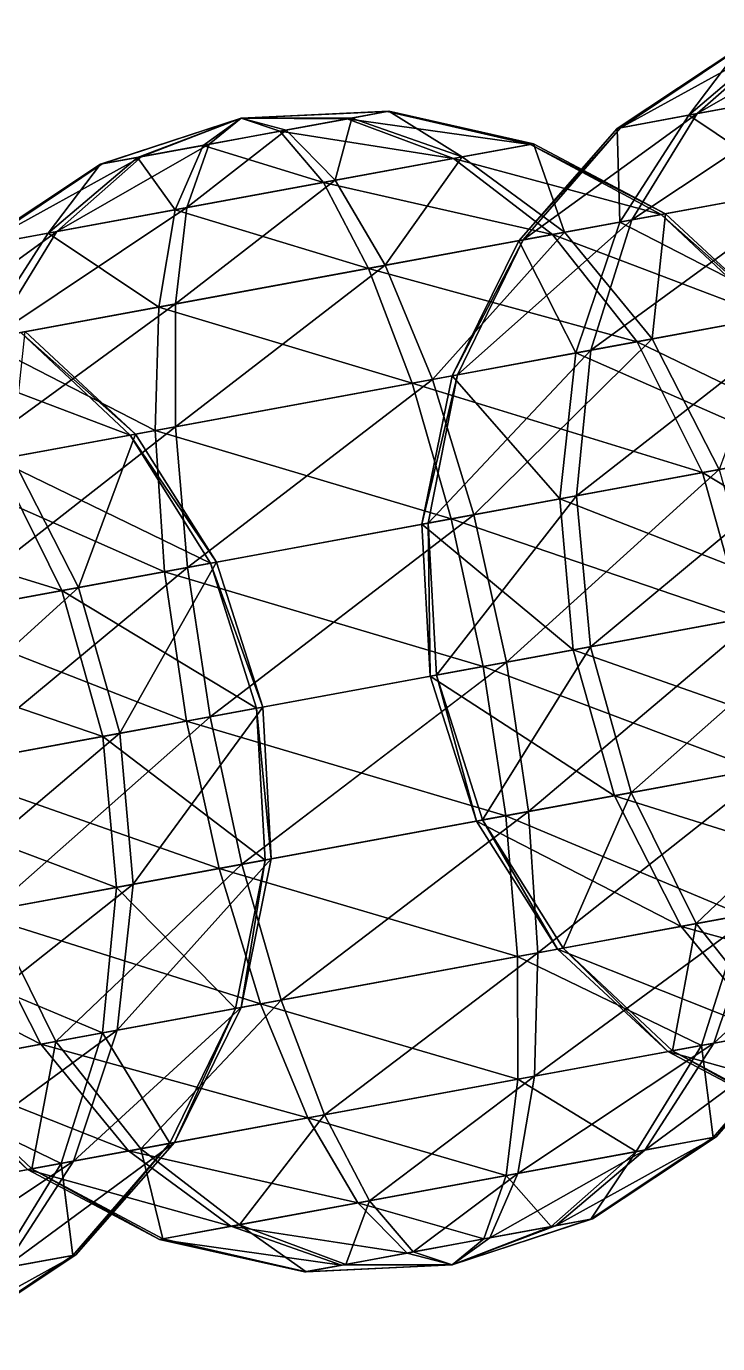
# Model space of a CAD drawing. Header units: metres. Extents: x -550 to 12, y -466 to 28.
# Drawn here: x -347.7 to -312.1, y -325.1 to -257.4 of the extents above; entities that cross this region are included whole.
import ezdxf

# ---------------------------------------------------------------- set-up
doc = ezdxf.new("R2010")
doc.units = ezdxf.units.M

msp = doc.modelspace()

# ---------------------------------------------------------------- linework, layer by layer
for points in [[(-313.18713, -261.8447, -1077.7212), (-308.80615, -257.99094, -1072.4973), (-305.34164, -257.3532, -1074.4324), (-305.34155, -257.35312, -1074.4323)], [(-313.18713, -261.8447, -1077.7212), (-305.34164, -257.3532, -1074.4324), (-306.4942, -260.61273, -1081.4596), (-306.4941, -260.61264, -1081.4595)], [(-317.14508, -262.5732, -1071.0809), (-310.85492, -258.36804, -1069.06), (-308.80615, -257.99094, -1072.4973), (-308.80606, -257.99084, -1072.4972)], [(-317.14508, -262.5732, -1071.0809), (-308.80615, -257.99094, -1072.4973), (-313.18713, -261.8447, -1077.7212), (-313.18704, -261.8446, -1077.7211)], [(-307.10037, -260.7243, -1052.4883), (-309.03583, -258.0332, -1061.519), (-313.6309, -261.92636, -1056.5127), (-313.6308, -261.92627, -1056.5126)], [(-313.6309, -261.92636, -1056.5127), (-309.03583, -258.0332, -1061.519), (-310.939, -258.3835, -1065.0417), (-310.9389, -258.38342, -1065.0416)], [(-317.3075, -262.60312, -1063.3181), (-310.939, -258.3835, -1065.0417), (-310.85492, -258.36804, -1069.06), (-310.85483, -258.36795, -1069.0599)], [(-317.3075, -262.60312, -1063.3181), (-310.85492, -258.36804, -1069.06), (-317.14508, -262.5732, -1071.0809), (-317.145, -262.57312, -1071.0808)], [(-313.6309, -261.92636, -1056.5127), (-310.939, -258.3835, -1065.0417), (-317.3075, -262.60312, -1063.3181), (-317.3074, -262.60303, -1063.318)], [(-316.552, -267.3117, -1082.207), (-313.18713, -261.8447, -1077.7212), (-306.4942, -260.61273, -1081.4596), (-306.4941, -260.61264, -1081.4595)], [(-316.552, -267.3117, -1082.207), (-306.4942, -260.61273, -1081.4596), (-307.0868, -265.56946, -1087.4939), (-307.0867, -265.56937, -1087.4938)], [(-307.94403, -265.72723, -1046.5223), (-307.10037, -260.7243, -1052.4883), (-313.6309, -261.92636, -1056.5127), (-313.6308, -261.92627, -1056.5126)], [(-341.99872, -264.1006, -946.2947), (-336.67047, -262.08044, -951.66705), (-343.90186, -264.4509, -949.8174), (-343.90176, -264.4508, -949.81726)], [(-343.90186, -264.4509, -949.8174), (-336.67047, -262.08044, -951.66705), (-343.81778, -264.43542, -953.83575), (-343.8177, -264.43533, -953.83563)], [(-343.81778, -264.43542, -953.83575), (-336.67047, -262.08044, -951.66705), (-341.769, -264.05832, -957.27295), (-341.76892, -264.05823, -957.2728)], [(-338.61826, -263.47836, -944.2115), (-336.67047, -262.08044, -951.66705), (-341.99872, -264.1006, -946.2947), (-341.99863, -264.1005, -946.29456)], [(-341.769, -264.05832, -957.27295), (-336.67047, -262.08044, -951.66705), (-338.3045, -263.4206, -959.2081), (-338.3044, -263.4205, -959.208)], [(-334.66632, -262.75095, -944.126), (-336.67047, -262.08044, -951.66705), (-338.61826, -263.47836, -944.2115), (-338.61816, -263.47827, -944.21136)], [(-338.3045, -263.4206, -959.2081), (-336.67047, -262.08044, -951.66705), (-334.35254, -262.69318, -959.1226), (-334.35245, -262.69308, -959.1225)], [(-330.9721, -262.07095, -957.0394), (-336.67047, -262.08044, -951.66705), (-329.06894, -261.72064, -953.5167), (-329.06885, -261.72055, -953.5166)], [(-329.06894, -261.72064, -953.5167), (-336.67047, -262.08044, -951.66705), (-329.153, -261.7361, -949.49835), (-329.15292, -261.73602, -949.4982)], [(-329.153, -261.7361, -949.49835), (-336.67047, -262.08044, -951.66705), (-331.2018, -262.11322, -946.06116), (-331.20172, -262.11313, -946.06104)], [(-334.35254, -262.69318, -959.1226), (-336.67047, -262.08044, -951.66705), (-330.9721, -262.07095, -957.0394), (-330.97202, -262.07086, -957.0393)], [(-331.2018, -262.11322, -946.06116), (-336.67047, -262.08044, -951.66705), (-334.66632, -262.75095, -944.126), (-334.66623, -262.75085, -944.12585)], [(-325.73575, -264.15445, -940.8373), (-331.2018, -262.11322, -946.06116), (-334.66632, -262.75095, -944.126), (-334.66623, -262.75085, -944.12585)], [(-331.8225, -265.27484, -966.07007), (-334.35254, -262.69318, -959.1226), (-330.9721, -262.07095, -957.0394), (-330.97202, -262.07086, -957.0393)], [(-331.8225, -265.27484, -966.07007), (-330.9721, -262.07095, -957.0394), (-325.292, -264.07278, -962.04565), (-325.2919, -264.0727, -962.04553)], [(-321.7778, -263.42593, -947.4775), (-329.153, -261.7361, -949.49835), (-331.2018, -262.11322, -946.06116), (-331.20172, -262.11313, -946.06104)], [(-321.7778, -263.42593, -947.4775), (-331.2018, -262.11322, -946.06116), (-325.73575, -264.15445, -940.8373), (-325.73566, -264.15436, -940.83716)], [(-325.292, -264.07278, -962.04565), (-330.9721, -262.07095, -957.0394), (-329.06894, -261.72064, -953.5167), (-329.06885, -261.72055, -953.5166)], [(-321.6154, -263.39603, -955.2403), (-329.06894, -261.72064, -953.5167), (-329.153, -261.7361, -949.49835), (-329.15292, -261.73602, -949.4982)], [(-321.6154, -263.39603, -955.2403), (-329.153, -261.7361, -949.49835), (-321.7778, -263.42593, -947.4775), (-321.7777, -263.42584, -947.47736)], [(-325.292, -264.07278, -962.04565), (-329.06894, -261.72064, -953.5167), (-321.6154, -263.39603, -955.2403), (-321.6153, -263.39594, -955.2402)], [(-322.14938, -268.342, -1072.8163), (-317.14508, -262.5732, -1071.0809), (-313.18713, -261.8447, -1077.7212), (-313.18704, -261.8446, -1077.7211)], [(-322.14938, -268.342, -1072.8163), (-313.18713, -261.8447, -1077.7212), (-316.552, -267.3117, -1082.207), (-316.5519, -267.3116, -1082.2069)], [(-317.17957, -267.42722, -1052.2137), (-313.6309, -261.92636, -1056.5127), (-317.3075, -262.60312, -1063.3181), (-317.3074, -262.60303, -1063.318)], [(-307.94403, -265.72723, -1046.5223), (-313.6309, -261.92636, -1056.5127), (-317.17957, -267.42722, -1052.2137), (-317.17947, -267.42712, -1052.2136)], [(-339.45706, -266.6801, -966.2352), (-338.3045, -263.4206, -959.2081), (-334.35254, -262.69318, -959.1226), (-334.35245, -262.69308, -959.1225)], [(-339.45706, -266.6801, -966.2352), (-334.35254, -262.69318, -959.1226), (-331.8225, -265.27484, -966.07007), (-331.82242, -265.27475, -966.06995)], [(-332.42868, -265.3864, -937.0989), (-334.66632, -262.75095, -944.126), (-338.61826, -263.47836, -944.2115), (-338.61816, -263.47827, -944.21136)], [(-325.73575, -264.15445, -940.8373), (-334.66632, -262.75095, -944.126), (-332.42868, -265.3864, -937.0989), (-332.4286, -265.38632, -937.09875)], [(-322.3791, -268.38428, -1061.838), (-317.3075, -262.60312, -1063.3181), (-317.14508, -262.5732, -1071.0809), (-317.145, -262.57312, -1071.0808)], [(-322.3791, -268.38428, -1061.838), (-317.14508, -262.5732, -1071.0809), (-322.14938, -268.342, -1072.8163), (-322.1493, -268.34192, -1072.8162)], [(-317.17957, -267.42722, -1052.2137), (-317.3075, -262.60312, -1063.3181), (-322.3791, -268.38428, -1061.838), (-322.379, -268.3842, -1061.8379)], [(-346.15, -267.91208, -962.4968), (-341.769, -264.05832, -957.27295), (-338.3045, -263.4206, -959.2081), (-338.3044, -263.4205, -959.208)], [(-346.15, -267.91208, -962.4968), (-338.3045, -263.4206, -959.2081), (-339.45706, -266.6801, -966.2352), (-339.45697, -266.68002, -966.2351)], [(-340.06323, -266.7917, -937.26404), (-338.61826, -263.47836, -944.2115), (-341.99872, -264.1006, -946.2947), (-341.99863, -264.1005, -946.29456)], [(-332.42868, -265.3864, -937.0989), (-338.61826, -263.47836, -944.2115), (-340.06323, -266.7917, -937.26404), (-340.06314, -266.7916, -937.2639)], [(-315.04736, -267.03473, -945.74207), (-321.7778, -263.42593, -947.4775), (-325.73575, -264.15445, -940.8373), (-325.73566, -264.15436, -940.83716)], [(-320.0172, -267.94952, -966.3446), (-325.292, -264.07278, -962.04565), (-321.6154, -263.39603, -955.2403), (-321.6153, -263.39594, -955.2402)], [(-314.8177, -266.99246, -956.7204), (-321.6154, -263.39603, -955.2403), (-321.7778, -263.42593, -947.4775), (-321.7777, -263.42584, -947.47736)], [(-314.8177, -266.99246, -956.7204), (-321.7778, -263.42593, -947.4775), (-315.04736, -267.03473, -945.74207), (-315.04727, -267.03464, -945.74194)], [(-320.0172, -267.94952, -966.3446), (-321.6154, -263.39603, -955.2403), (-314.8177, -266.99246, -956.7204), (-314.8176, -266.99237, -956.7203)], [(-350.10794, -268.6406, -955.8566), (-343.81778, -264.43542, -953.83575), (-341.769, -264.05832, -957.27295), (-341.76892, -264.05823, -957.2728)], [(-350.10794, -268.6406, -955.8566), (-341.769, -264.05832, -957.27295), (-346.15, -267.91208, -962.4968), (-346.1499, -267.912, -962.4967)], [(-340.06323, -266.7917, -937.26404), (-341.99872, -264.1006, -946.2947), (-346.59375, -267.99374, -941.28845), (-346.59366, -267.99365, -941.2883)], [(-346.59375, -267.99374, -941.28845), (-341.99872, -264.1006, -946.2947), (-343.90186, -264.4509, -949.8174), (-343.90176, -264.4508, -949.81726)], [(-320.64474, -268.06503, -936.3514), (-325.73575, -264.15445, -940.8373), (-332.42868, -265.3864, -937.0989), (-332.4286, -265.38632, -937.09875)], [(-329.25275, -269.64948, -972.036), (-331.8225, -265.27484, -966.07007), (-325.292, -264.07278, -962.04565), (-325.2919, -264.0727, -962.04553)], [(-329.25275, -269.64948, -972.036), (-325.292, -264.07278, -962.04565), (-320.0172, -267.94952, -966.3446), (-320.01712, -267.94943, -966.3445)], [(-315.04736, -267.03473, -945.74207), (-325.73575, -264.15445, -940.8373), (-320.64474, -268.06503, -936.3514), (-320.64465, -268.06494, -936.35126)], [(-350.27036, -268.6705, -948.0938), (-343.90186, -264.4509, -949.8174), (-343.81778, -264.43542, -953.83575), (-343.8177, -264.43533, -953.83563)], [(-350.27036, -268.6705, -948.0938), (-343.81778, -264.43542, -953.83575), (-350.10794, -268.6406, -955.8566), (-350.10785, -268.6405, -955.8565)], [(-346.59375, -267.99374, -941.28845), (-343.90186, -264.4509, -949.8174), (-350.27036, -268.6705, -948.0938), (-350.27026, -268.6704, -948.0937)], [(-330.11, -269.80728, -931.0645), (-332.42868, -265.3864, -937.0989), (-340.06323, -266.7917, -937.26404), (-340.06314, -266.7916, -937.2639)], [(-340.04965, -271.63684, -972.2696), (-339.45706, -266.6801, -966.2352), (-331.8225, -265.27484, -966.07007), (-331.82242, -265.27475, -966.06995)], [(-340.04965, -271.63684, -972.2696), (-331.8225, -265.27484, -966.07007), (-329.25275, -269.64948, -972.036), (-329.25266, -269.64938, -972.0359)], [(-331.8225, -265.27484, -966.07007), (-331.8225, -265.27484, -966.07007), (-339.45706, -266.6801, -966.2352), (-339.45697, -266.68002, -966.2351)], [(-320.64474, -268.06503, -936.3514), (-332.42868, -265.3864, -937.0989), (-330.11, -269.80728, -931.0645), (-330.1099, -269.8072, -931.0644)], [(-318.67148, -274.0194, -1085.6492), (-316.552, -267.3117, -1082.207), (-307.0868, -265.56946, -1087.4939), (-307.0867, -265.56937, -1087.4938)], [(-318.67148, -274.0194, -1085.6492), (-307.0868, -265.56946, -1087.4939), (-307.07898, -271.8856, -1092.1241), (-307.0789, -271.8855, -1092.124)], [(-308.12888, -272.07886, -1041.9446), (-307.94403, -265.72723, -1046.5223), (-317.17957, -267.42722, -1052.2137), (-317.17947, -267.42712, -1052.2136)], [(-349.5149, -273.3791, -966.9827), (-346.15, -267.91208, -962.4968), (-339.45706, -266.6801, -966.2352), (-339.45697, -266.68002, -966.2351)], [(-349.5149, -273.3791, -966.9827), (-339.45706, -266.6801, -966.2352), (-340.04965, -271.63684, -972.2696), (-340.04956, -271.63675, -972.2695)], [(-340.9069, -271.79462, -931.2981), (-340.06323, -266.7917, -937.26404), (-346.59375, -267.99374, -941.28845), (-346.59366, -267.99365, -941.2883)], [(-330.11, -269.80728, -931.0645), (-340.06323, -266.7917, -937.26404), (-340.9069, -271.79462, -931.2981), (-340.9068, -271.79453, -931.298)], [(-309.42044, -272.31656, -944.41046), (-315.04736, -267.03473, -945.74207), (-320.64474, -268.06503, -936.3514), (-320.64465, -268.06494, -936.35126)], [(-315.5072, -273.43695, -969.6433), (-320.0172, -267.94952, -966.3446), (-314.8177, -266.99246, -956.7204), (-314.8176, -266.99237, -956.7203)], [(-315.5072, -273.43695, -969.6433), (-314.8177, -266.99246, -956.7204), (-309.1391, -272.2648, -957.8561), (-309.139, -272.2647, -957.85596)], [(-309.1391, -272.2648, -957.8561), (-314.8177, -266.99246, -956.7204), (-315.04736, -267.03473, -945.74207), (-315.04727, -267.03464, -945.74194)], [(-309.1391, -272.2648, -957.8561), (-315.04736, -267.03473, -945.74207), (-309.42044, -272.31656, -944.41046), (-309.42035, -272.31647, -944.41034)], [(-325.52682, -275.28125, -1074.148), (-322.14938, -268.342, -1072.8163), (-316.552, -267.3117, -1082.207), (-316.5519, -267.3116, -1082.2069)], [(-325.52682, -275.28125, -1074.148), (-316.552, -267.3117, -1082.207), (-318.67148, -274.0194, -1085.6492), (-318.6714, -274.01932, -1085.649)], [(-319.44006, -274.1609, -1048.915), (-317.17957, -267.42722, -1052.2137), (-322.3791, -268.38428, -1061.838), (-322.379, -268.3842, -1061.8379)], [(-308.12888, -272.07886, -1041.9446), (-317.17957, -267.42722, -1052.2137), (-319.44006, -274.1609, -1048.915), (-319.43997, -274.1608, -1048.9149)], [(-355.11224, -274.4094, -957.59204), (-350.10794, -268.6406, -955.8566), (-346.15, -267.91208, -962.4968), (-346.1499, -267.912, -962.4967)], [(-355.11224, -274.4094, -957.59204), (-346.15, -267.91208, -962.4968), (-349.5149, -273.3791, -966.9827), (-349.5148, -273.379, -966.9826)], [(-350.14243, -273.4946, -936.9895), (-346.59375, -267.99374, -941.28845), (-350.27036, -268.6705, -948.0938), (-350.27026, -268.6704, -948.0937)], [(-340.9069, -271.79462, -931.2981), (-346.59375, -267.99374, -941.28845), (-350.14243, -273.4946, -936.9895), (-350.14233, -273.4945, -936.9894)], [(-316.2758, -273.57843, -932.9093), (-320.64474, -268.06503, -936.3514), (-330.11, -269.80728, -931.0645), (-330.1099, -269.8072, -931.0644)], [(-326.8184, -275.51898, -976.61383), (-329.25275, -269.64948, -972.036), (-320.0172, -267.94952, -966.3446), (-320.01712, -267.94943, -966.3445)], [(-326.8184, -275.51898, -976.61383), (-320.0172, -267.94952, -966.3446), (-315.5072, -273.43695, -969.6433), (-315.5071, -273.43686, -969.6432)], [(-325.80814, -275.33304, -1060.7024), (-322.3791, -268.38428, -1061.838), (-322.14938, -268.342, -1072.8163), (-322.1493, -268.34192, -1072.8162)], [(-325.80814, -275.33304, -1060.7024), (-322.14938, -268.342, -1072.8163), (-325.52682, -275.28125, -1074.148), (-325.52673, -275.28116, -1074.1478)], [(-319.44006, -274.1609, -1048.915), (-322.3791, -268.38428, -1061.838), (-325.80814, -275.33304, -1060.7024), (-325.80804, -275.33295, -1060.7023)], [(-309.42044, -272.31656, -944.41046), (-320.64474, -268.06503, -936.3514), (-316.2758, -273.57843, -932.9093), (-316.2757, -273.57834, -932.9092)], [(-340.04184, -277.95297, -976.8999), (-340.04965, -271.63684, -972.2696), (-329.25275, -269.64948, -972.036), (-329.25266, -269.64938, -972.0359)], [(-329.25275, -269.64948, -972.036), (-329.25275, -269.64948, -972.036), (-340.04965, -271.63684, -972.2696), (-340.04956, -271.63675, -972.2695)], [(-340.04184, -277.95297, -976.8999), (-329.25275, -269.64948, -972.036), (-326.8184, -275.51898, -976.61383), (-326.8183, -275.5189, -976.6137)], [(-327.8683, -275.71222, -926.4342), (-330.11, -269.80728, -931.0645), (-340.9069, -271.79462, -931.2981), (-340.9068, -271.79453, -931.298)], [(-316.2758, -273.57843, -932.9093), (-330.11, -269.80728, -931.0645), (-327.8683, -275.71222, -926.4342), (-327.8682, -275.71213, -926.4341)], [(-351.63434, -280.0868, -970.4248), (-349.5149, -273.3791, -966.9827), (-340.04965, -271.63684, -972.2696), (-340.04956, -271.63675, -972.2695)], [(-351.63434, -280.0868, -970.4248), (-340.04965, -271.63684, -972.2696), (-340.04184, -277.95297, -976.8999), (-340.04175, -277.95288, -976.8998)], [(-341.09174, -278.14624, -926.7203), (-340.9069, -271.79462, -931.2981), (-350.14243, -273.4946, -936.9895), (-350.14233, -273.4945, -936.9894)], [(-327.8683, -275.71222, -926.4342), (-340.9069, -271.79462, -931.2981), (-341.09174, -278.14624, -926.7203), (-341.09164, -278.14615, -926.72015)], [(-307.6423, -279.34628, -1039.0668), (-308.12888, -272.07886, -1041.9446), (-319.44006, -274.1609, -1048.915), (-319.43997, -274.1608, -1048.9149)], [(-319.40106, -281.51068, -1087.8129), (-318.67148, -274.0194, -1085.6492), (-307.07898, -271.8856, -1092.1241), (-307.0789, -271.8855, -1092.124)], [(-319.40106, -281.51068, -1087.8129), (-307.07898, -271.8856, -1092.1241), (-306.4713, -279.13074, -1095.0349), (-306.47122, -279.13065, -1095.0348)], [(-305.28043, -278.9115, -943.5734), (-309.42044, -272.31656, -944.41046), (-316.2758, -273.57843, -932.9093), (-316.2757, -273.57834, -932.9092)], [(-312.06934, -280.16113, -971.717), (-315.5072, -273.43695, -969.6433), (-309.1391, -272.2648, -957.8561), (-309.139, -272.2647, -957.85596)], [(-342.38333, -278.38397, -829.1862), (-348.01025, -273.10214, -830.5178), (-353.60764, -274.13245, -821.12714), (-353.60754, -274.13235, -821.127)], [(-348.4701, -279.50436, -854.41907), (-347.78058, -273.05988, -841.49615), (-342.102, -278.3322, -842.63184), (-342.1019, -278.33212, -842.6317)], [(-342.102, -278.3322, -842.63184), (-347.78058, -273.05988, -841.49615), (-348.01025, -273.10214, -830.5178), (-348.01016, -273.10205, -830.5177)], [(-342.102, -278.3322, -842.63184), (-348.01025, -273.10214, -830.5178), (-342.38333, -278.38397, -829.1862), (-342.38324, -278.38388, -829.1861)], [(-341.09174, -278.14624, -926.7203), (-350.14243, -273.4946, -936.9895), (-352.4029, -280.22827, -933.6908), (-352.4028, -280.22818, -933.6907)], [(-312.92657, -280.3189, -930.7455), (-316.2758, -273.57843, -932.9093), (-327.8683, -275.71222, -926.4342), (-327.8682, -275.71213, -926.4341)], [(-324.68533, -282.48334, -979.4916), (-326.8184, -275.51898, -976.61383), (-315.5072, -273.43695, -969.6433), (-315.5071, -273.43686, -969.6432)], [(-324.68533, -282.48334, -979.4916), (-315.5072, -273.43695, -969.6433), (-312.06934, -280.16113, -971.717), (-312.06924, -280.16104, -971.71686)], [(-305.28043, -278.9115, -943.5734), (-316.2758, -273.57843, -932.9093), (-312.92657, -280.3189, -930.7455), (-312.92648, -280.31882, -930.74536)], [(-342.38333, -278.38397, -829.1862), (-353.60764, -274.13245, -821.12714), (-349.23868, -279.64584, -817.68506), (-349.2386, -279.64575, -817.68494)], [(-327.0472, -282.9181, -1074.985), (-325.52682, -275.28125, -1074.148), (-318.67148, -274.0194, -1085.6492), (-318.6714, -274.01932, -1085.649)], [(-327.0472, -282.9181, -1074.985), (-318.67148, -274.0194, -1085.6492), (-319.40106, -281.51068, -1087.8129), (-319.40097, -281.5106, -1087.8127)], [(-320.2583, -281.66846, -1046.8414), (-319.44006, -274.1609, -1048.915), (-325.80814, -275.33304, -1060.7024), (-325.80804, -275.33295, -1060.7023)], [(-307.6423, -279.34628, -1039.0668), (-319.44006, -274.1609, -1048.915), (-320.2583, -281.66846, -1046.8414), (-320.2582, -281.66837, -1046.8413)], [(-325.85632, -282.69888, -923.5235), (-327.8683, -275.71222, -926.4342), (-341.09174, -278.14624, -926.7203), (-341.09164, -278.14615, -926.72015)], [(-339.43417, -285.19812, -979.8106), (-340.04184, -277.95297, -976.8999), (-326.8184, -275.51898, -976.61383), (-326.8183, -275.5189, -976.6137)], [(-326.8184, -275.51898, -976.61383), (-326.8184, -275.51898, -976.61383), (-340.04184, -277.95297, -976.8999), (-340.04175, -277.95288, -976.8998)], [(-339.43417, -285.19812, -979.8106), (-326.8184, -275.51898, -976.61383), (-324.68533, -282.48334, -979.4916), (-324.68524, -282.48325, -979.49146)], [(-312.92657, -280.3189, -930.7455), (-327.8683, -275.71222, -926.4342), (-325.85632, -282.69888, -923.5235), (-325.85623, -282.6988, -923.5234)], [(-327.36096, -282.97586, -1059.9884), (-325.80814, -275.33304, -1060.7024), (-325.52682, -275.28125, -1074.148), (-325.52673, -275.28116, -1074.1478)], [(-327.36096, -282.97586, -1059.9884), (-325.52682, -275.28125, -1074.148), (-327.0472, -282.9181, -1074.985), (-327.04712, -282.918, -1074.9849)], [(-320.2583, -281.66846, -1046.8414), (-325.80814, -275.33304, -1060.7024), (-327.36096, -282.97586, -1059.9884), (-327.36087, -282.97577, -1059.9883)], [(-340.60516, -285.41367, -923.8425), (-341.09174, -278.14624, -926.7203), (-352.4029, -280.22827, -933.6908), (-352.4028, -280.22818, -933.6907)], [(-352.36392, -287.57806, -972.5886), (-351.63434, -280.0868, -970.4248), (-340.04184, -277.95297, -976.8999), (-340.04175, -277.95288, -976.8998)], [(-352.36392, -287.57806, -972.5886), (-340.04184, -277.95297, -976.8999), (-339.43417, -285.19812, -979.8106), (-339.43408, -285.19803, -979.8105)], [(-338.24332, -284.9789, -828.3492), (-342.38333, -278.38397, -829.1862), (-349.23868, -279.64584, -817.68506), (-349.2386, -279.64575, -817.68494)], [(-345.03223, -286.22855, -856.49274), (-348.4701, -279.50436, -854.41907), (-342.102, -278.3322, -842.63184), (-342.1019, -278.33212, -842.6317)], [(-345.03223, -286.22855, -856.49274), (-342.102, -278.3322, -842.63184), (-337.92957, -284.92117, -843.34576), (-337.92947, -284.92108, -843.34564)], [(-337.92957, -284.92117, -843.34576), (-342.102, -278.3322, -842.63184), (-342.38333, -278.38397, -829.1862), (-342.38324, -278.38388, -829.1861)], [(-337.92957, -284.92117, -843.34576), (-342.38333, -278.38397, -829.1862), (-338.24332, -284.9789, -828.3492), (-338.24323, -284.97882, -828.34906)], [(-325.85632, -282.69888, -923.5235), (-341.09174, -278.14624, -926.7203), (-340.60516, -285.41367, -923.8425), (-340.60507, -285.41357, -923.8424)], [(-318.69107, -289.275, -1088.5509), (-319.40106, -281.51068, -1087.8129), (-306.4713, -279.13074, -1095.0349), (-306.47122, -279.13065, -1095.0348)], [(-318.69107, -289.275, -1088.5509), (-306.4713, -279.13074, -1095.0349), (-305.3052, -286.8111, -1096.0277), (-305.3051, -286.811, -1096.0276)], [(-302.90952, -286.37012, -943.2879), (-305.28043, -278.9115, -943.5734), (-312.92657, -280.3189, -930.7455), (-312.92648, -280.31882, -930.74536)], [(-345.88947, -286.38632, -815.52124), (-349.23868, -279.64584, -817.68506), (-360.83118, -281.77963, -811.20996), (-360.8311, -281.77954, -811.20984)], [(-357.64822, -288.55075, -864.26733), (-348.4701, -279.50436, -854.41907), (-345.03223, -286.22855, -856.49274), (-345.03214, -286.22845, -856.4926)], [(-338.24332, -284.9789, -828.3492), (-349.23868, -279.64584, -817.68506), (-345.88947, -286.38632, -815.52124), (-345.88937, -286.38623, -815.5211)], [(-306.51752, -287.03424, -1038.0853), (-307.6423, -279.34628, -1039.0668), (-320.2583, -281.66846, -1046.8414), (-320.2582, -281.66837, -1046.8413)], [(-340.60516, -285.41367, -923.8425), (-352.4029, -280.22827, -933.6908), (-353.22116, -287.73584, -931.6171), (-353.22107, -287.73575, -931.617)], [(-310.82538, -287.82718, -930.00745), (-312.92657, -280.3189, -930.7455), (-325.85632, -282.69888, -923.5235), (-325.85623, -282.6988, -923.5234)], [(-322.99893, -290.06793, -980.47314), (-324.68533, -282.48334, -979.4916), (-312.06934, -280.16113, -971.717), (-312.06924, -280.16104, -971.71686)], [(-322.99893, -290.06793, -980.47314), (-312.06934, -280.16113, -971.717), (-309.9379, -287.66382, -972.42426), (-309.9378, -287.66373, -972.42413)], [(-302.90952, -286.37012, -943.2879), (-312.92657, -280.3189, -930.7455), (-310.82538, -287.82718, -930.00745), (-310.8253, -287.8271, -930.0073)], [(-345.88947, -286.38632, -815.52124), (-360.83118, -281.77963, -811.20996), (-358.8192, -288.7663, -808.29926), (-358.81912, -288.7662, -808.29913)], [(-319.57855, -289.43835, -1046.1342), (-320.2583, -281.66846, -1046.8414), (-327.36096, -282.97586, -1059.9884), (-327.36087, -282.97577, -1059.9883)], [(-326.60693, -290.73206, -1075.2705), (-327.0472, -282.9181, -1074.985), (-319.40106, -281.51068, -1087.8129), (-319.40097, -281.5106, -1087.8127)], [(-326.60693, -290.73206, -1075.2705), (-319.40106, -281.51068, -1087.8129), (-318.69107, -289.275, -1088.5509), (-318.69098, -289.2749, -1088.5508)], [(-306.51752, -287.03424, -1038.0853), (-320.2583, -281.66846, -1046.8414), (-319.57855, -289.43835, -1046.1342), (-319.57846, -289.43826, -1046.134)], [(-338.26807, -292.87848, -980.8034), (-339.43417, -285.19812, -979.8106), (-324.68533, -282.48334, -979.4916), (-324.68524, -282.48325, -979.49146)], [(-324.68533, -282.48334, -979.4916), (-324.68533, -282.48334, -979.4916), (-339.43417, -285.19812, -979.8106), (-339.43408, -285.19803, -979.8105)], [(-338.26807, -292.87848, -980.8034), (-324.68533, -282.48334, -979.4916), (-322.99893, -290.06793, -980.47314), (-322.99884, -290.06784, -980.473)], [(-324.21124, -290.29108, -922.5307), (-325.85632, -282.69888, -923.5235), (-340.60516, -285.41367, -923.8425), (-340.60507, -285.41357, -923.8424)], [(-326.93176, -290.79187, -1059.7449), (-327.36096, -282.97586, -1059.9884), (-327.0472, -282.9181, -1074.985), (-327.04712, -282.918, -1074.9849)], [(-319.57855, -289.43835, -1046.1342), (-327.36096, -282.97586, -1059.9884), (-326.93176, -290.79187, -1059.7449), (-326.93167, -290.79178, -1059.7448)], [(-326.93176, -290.79187, -1059.7449), (-327.0472, -282.9181, -1074.985), (-326.60693, -290.73206, -1075.2705), (-326.60684, -290.73196, -1075.2704)], [(-310.82538, -287.82718, -930.00745), (-325.85632, -282.69888, -923.5235), (-324.21124, -290.29108, -922.5307), (-324.21115, -290.291, -922.5306)], [(-351.65393, -295.34238, -973.32666), (-352.36392, -287.57806, -972.5886), (-339.43417, -285.19812, -979.8106), (-339.43408, -285.19803, -979.8105)], [(-351.65393, -295.34238, -973.32666), (-339.43417, -285.19812, -979.8106), (-338.26807, -292.87848, -980.8034), (-338.26797, -292.8784, -980.8033)], [(-335.8724, -292.43753, -828.06366), (-338.24332, -284.9789, -828.3492), (-345.88947, -286.38632, -815.52124), (-345.88937, -286.38623, -815.5211)], [(-342.9008, -293.73123, -857.2), (-345.03223, -286.22855, -856.49274), (-337.92957, -284.92117, -843.34576), (-337.92947, -284.92108, -843.34564)], [(-342.9008, -293.73123, -857.2), (-337.92957, -284.92117, -843.34576), (-335.54755, -292.37772, -843.5893), (-335.54745, -292.37762, -843.5892)], [(-335.54755, -292.37772, -843.5893), (-337.92957, -284.92117, -843.34576), (-338.24332, -284.9789, -828.3492), (-338.24323, -284.97882, -828.34906)], [(-335.54755, -292.37772, -843.5893), (-338.24332, -284.9789, -828.3492), (-335.8724, -292.43753, -828.06366), (-335.8723, -292.43744, -828.06354)], [(-339.48038, -293.10162, -922.86096), (-340.60516, -285.41367, -923.8425), (-353.22116, -287.73584, -931.6171), (-353.22107, -287.73575, -931.617)], [(-324.21124, -290.29108, -922.5307), (-340.60516, -285.41367, -923.8425), (-339.48038, -293.10162, -922.86096), (-339.4803, -293.10153, -922.86084)], [(-343.78827, -293.8946, -814.7832), (-345.88947, -286.38632, -815.52124), (-358.8192, -288.7663, -808.29926), (-358.81912, -288.7662, -808.29913)], [(-355.96182, -296.13535, -865.2489), (-357.64822, -288.55075, -864.26733), (-345.03223, -286.22855, -856.49274), (-345.03214, -286.22845, -856.4926)], [(-355.96182, -296.13535, -865.2489), (-345.03223, -286.22855, -856.49274), (-342.9008, -293.73123, -857.2), (-342.9007, -293.73114, -857.1999)], [(-335.8724, -292.43753, -828.06366), (-345.88947, -286.38632, -815.52124), (-343.78827, -293.8946, -814.7832), (-343.78818, -293.8945, -814.7831)], [(-304.83112, -294.61884, -1039.0668), (-306.51752, -287.03424, -1038.0853), (-319.57855, -289.43835, -1046.1342), (-319.57846, -289.43826, -1046.134)], [(-316.58987, -296.78326, -1087.8129), (-318.69107, -289.275, -1088.5509), (-305.3052, -286.8111, -1096.0277), (-305.3051, -286.811, -1096.0276)], [(-316.58987, -296.78326, -1087.8129), (-305.3052, -286.8111, -1096.0277), (-303.66013, -294.4033, -1095.0349), (-303.66003, -294.4032, -1095.0348)], [(-339.48038, -293.10162, -922.86096), (-353.22116, -287.73584, -931.6171), (-352.54138, -295.50574, -930.90985), (-352.5413, -295.50565, -930.9097)], [(-310.1154, -295.5915, -930.7455), (-310.82538, -287.82718, -930.00745), (-324.21124, -290.29108, -922.5307), (-324.21115, -290.291, -922.5306)], [(-321.87415, -297.7559, -979.4916), (-322.99893, -290.06793, -980.47314), (-309.9379, -287.66382, -972.42426), (-309.9378, -287.66373, -972.42413)], [(-321.87415, -297.7559, -979.4916), (-309.9379, -287.66382, -972.42426), (-309.25815, -295.43372, -971.717), (-309.25806, -295.43362, -971.71686)], [(-343.78827, -293.8946, -814.7832), (-358.8192, -288.7663, -808.29926), (-357.17413, -296.3585, -807.30646), (-357.17404, -296.3584, -807.30634)], [(-324.23602, -298.19067, -1074.985), (-326.60693, -290.73206, -1075.2705), (-318.69107, -289.275, -1088.5509), (-318.69098, -289.2749, -1088.5508)], [(-324.23602, -298.19067, -1074.985), (-318.69107, -289.275, -1088.5509), (-316.58987, -296.78326, -1087.8129), (-316.58978, -296.78317, -1087.8127)], [(-336.623, -300.47067, -979.8106), (-338.26807, -292.87848, -980.8034), (-322.99893, -290.06793, -980.47314), (-322.99884, -290.06784, -980.473)], [(-322.99893, -290.06793, -980.47314), (-322.99893, -290.06793, -980.47314), (-338.26807, -292.87848, -980.8034), (-338.26797, -292.8784, -980.8033)], [(-336.623, -300.47067, -979.8106), (-322.99893, -290.06793, -980.47314), (-321.87415, -297.7559, -979.4916), (-321.87405, -297.7558, -979.49146)], [(-317.4471, -296.94104, -1046.8414), (-319.57855, -289.43835, -1046.1342), (-326.93176, -290.79187, -1059.7449), (-326.93167, -290.79178, -1059.7448)], [(-304.83112, -294.61884, -1039.0668), (-319.57855, -289.43835, -1046.1342), (-317.4471, -296.94104, -1046.8414), (-317.44702, -296.94095, -1046.8413)], [(-323.04514, -297.97144, -923.5235), (-324.21124, -290.29108, -922.5307), (-339.48038, -293.10162, -922.86096), (-339.4803, -293.10153, -922.86084)], [(-324.54977, -298.2484, -1059.9884), (-326.93176, -290.79187, -1059.7449), (-326.60693, -290.73206, -1075.2705), (-326.60684, -290.73196, -1075.2704)], [(-324.54977, -298.2484, -1059.9884), (-326.60693, -290.73206, -1075.2705), (-324.23602, -298.19067, -1074.985), (-324.23593, -298.19058, -1074.9849)], [(-310.1154, -295.5915, -930.7455), (-324.21124, -290.29108, -922.5307), (-323.04514, -297.97144, -923.5235), (-323.04504, -297.97134, -923.5234)], [(-317.4471, -296.94104, -1046.8414), (-326.93176, -290.79187, -1059.7449), (-324.54977, -298.2484, -1059.9884), (-324.54968, -298.24832, -1059.9883)], [(-335.43213, -300.2515, -828.3492), (-335.8724, -292.43753, -828.06366), (-343.78827, -293.8946, -814.7832), (-343.78818, -293.8945, -814.7831)], [(-342.22104, -301.50113, -856.49274), (-342.9008, -293.73123, -857.2), (-335.54755, -292.37772, -843.5893), (-335.54745, -292.37762, -843.5892)], [(-342.22104, -301.50113, -856.49274), (-335.54755, -292.37772, -843.5893), (-335.11835, -300.19373, -843.34576), (-335.11826, -300.19363, -843.34564)], [(-335.11835, -300.19373, -843.34576), (-335.54755, -292.37772, -843.5893), (-335.8724, -292.43753, -828.06366), (-335.8723, -292.43744, -828.06354)], [(-335.11835, -300.19373, -843.34576), (-335.8724, -292.43753, -828.06366), (-335.43213, -300.2515, -828.3492), (-335.43204, -300.2514, -828.34906)], [(-337.79398, -300.68622, -923.8425), (-339.48038, -293.10162, -922.86096), (-352.54138, -295.50574, -930.90985), (-352.5413, -295.50565, -930.9097)], [(-349.55273, -302.85065, -972.5886), (-351.65393, -295.34238, -973.32666), (-338.26807, -292.87848, -980.8034), (-338.26797, -292.8784, -980.8033)], [(-349.55273, -302.85065, -972.5886), (-338.26807, -292.87848, -980.8034), (-336.623, -300.47067, -979.8106), (-336.6229, -300.47058, -979.8105)], [(-323.04514, -297.97144, -923.5235), (-339.48038, -293.10162, -922.86096), (-337.79398, -300.68622, -923.8425), (-337.79388, -300.68613, -923.8424)], [(-343.07828, -301.6589, -815.52124), (-343.78827, -293.8946, -814.7832), (-357.17413, -296.3585, -807.30646), (-357.17404, -296.3584, -807.30634)], [(-354.83704, -303.8233, -864.26733), (-355.96182, -296.13535, -865.2489), (-342.9008, -293.73123, -857.2), (-342.9007, -293.73114, -857.1999)], [(-354.83704, -303.8233, -864.26733), (-342.9008, -293.73123, -857.2), (-342.22104, -301.50113, -856.49274), (-342.22095, -301.50104, -856.4926)], [(-335.43213, -300.2515, -828.3492), (-343.78827, -293.8946, -814.7832), (-343.07828, -301.6589, -815.52124), (-343.0782, -301.6588, -815.5211)], [(-302.69806, -301.5832, -1041.9446), (-304.83112, -294.61884, -1039.0668), (-317.4471, -296.94104, -1046.8414), (-317.44702, -296.94095, -1046.8413)], [(-313.24066, -303.52374, -1085.6492), (-316.58987, -296.78326, -1087.8129), (-303.66013, -294.4033, -1095.0349), (-303.66003, -294.4032, -1095.0348)], [(-313.24066, -303.52374, -1085.6492), (-303.66013, -294.4033, -1095.0349), (-301.64816, -301.38995, -1092.1241), (-301.64807, -301.38986, -1092.124)], [(-337.79398, -300.68622, -923.8425), (-352.54138, -295.50574, -930.90985), (-350.40997, -303.00842, -931.6171), (-350.40988, -303.00833, -931.617)], [(-321.38757, -305.02332, -976.61383), (-321.87415, -297.7559, -979.4916), (-309.25815, -295.43372, -971.717), (-309.25806, -295.43362, -971.71686)], [(-321.38757, -305.02332, -976.61383), (-309.25815, -295.43372, -971.717), (-310.07642, -302.94128, -969.6433), (-310.07632, -302.9412, -969.6432)], [(-310.84497, -303.08276, -932.9093), (-310.1154, -295.5915, -930.7455), (-323.04514, -297.97144, -923.5235), (-323.04504, -297.97134, -923.5234)], [(-343.07828, -301.6589, -815.52124), (-357.17413, -296.3585, -807.30646), (-356.00803, -304.03885, -808.29926), (-356.00793, -304.03876, -808.29913)], [(-320.096, -304.7856, -1074.148), (-324.23602, -298.19067, -1074.985), (-316.58987, -296.78326, -1087.8129), (-316.58978, -296.78317, -1087.8127)], [(-320.096, -304.7856, -1074.148), (-316.58987, -296.78326, -1087.8129), (-313.24066, -303.52374, -1085.6492), (-313.24057, -303.52365, -1085.649)], [(-314.00925, -303.66522, -1048.915), (-317.4471, -296.94104, -1046.8414), (-324.54977, -298.2484, -1059.9884), (-324.54968, -298.24832, -1059.9883)], [(-302.69806, -301.5832, -1041.9446), (-317.4471, -296.94104, -1046.8414), (-314.00925, -303.66522, -1048.915), (-314.00916, -303.66513, -1048.9149)], [(-322.43747, -305.21658, -926.4342), (-323.04514, -297.97144, -923.5235), (-337.79398, -300.68622, -923.8425), (-337.79388, -300.68613, -923.8424)], [(-334.61102, -307.45734, -976.8999), (-336.623, -300.47067, -979.8106), (-321.87415, -297.7559, -979.4916), (-321.87405, -297.7558, -979.49146)], [(-321.87415, -297.7559, -979.4916), (-321.87415, -297.7559, -979.4916), (-336.623, -300.47067, -979.8106), (-336.6229, -300.47058, -979.8105)], [(-334.61102, -307.45734, -976.8999), (-321.87415, -297.7559, -979.4916), (-321.38757, -305.02332, -976.61383), (-321.38748, -305.02322, -976.6137)], [(-320.37732, -304.8374, -1060.7024), (-324.54977, -298.2484, -1059.9884), (-324.23602, -298.19067, -1074.985), (-324.23593, -298.19058, -1074.9849)], [(-320.37732, -304.8374, -1060.7024), (-324.23602, -298.19067, -1074.985), (-320.096, -304.7856, -1074.148), (-320.09592, -304.78552, -1074.1478)], [(-310.84497, -303.08276, -932.9093), (-323.04514, -297.97144, -923.5235), (-322.43747, -305.21658, -926.4342), (-322.43738, -305.2165, -926.4341)], [(-314.00925, -303.66522, -1048.915), (-324.54977, -298.2484, -1059.9884), (-320.37732, -304.8374, -1060.7024), (-320.37723, -304.8373, -1060.7023)], [(-336.9525, -307.88834, -829.1862), (-335.43213, -300.2515, -828.3492), (-343.07828, -301.6589, -815.52124), (-343.0782, -301.6588, -815.5211)], [(-343.0393, -309.0087, -854.41907), (-342.22104, -301.50113, -856.49274), (-335.11835, -300.19373, -843.34576), (-335.11826, -300.19363, -843.34564)], [(-343.0393, -309.0087, -854.41907), (-335.11835, -300.19373, -843.34576), (-336.6712, -307.83655, -842.63184), (-336.6711, -307.83646, -842.6317)], [(-336.6712, -307.83655, -842.63184), (-335.43213, -300.2515, -828.3492), (-336.9525, -307.88834, -829.1862), (-336.95242, -307.88824, -829.1861)], [(-336.6712, -307.83655, -842.63184), (-335.11835, -300.19373, -843.34576), (-335.43213, -300.2515, -828.3492), (-335.43204, -300.2514, -828.34906)], [(-335.66092, -307.65057, -926.7203), (-337.79398, -300.68622, -923.8425), (-350.40997, -303.00842, -931.6171), (-350.40988, -303.00833, -931.617)], [(-346.20352, -309.59113, -970.4248), (-349.55273, -302.85065, -972.5886), (-336.623, -300.47067, -979.8106), (-336.6229, -300.47058, -979.8105)], [(-346.20352, -309.59113, -970.4248), (-336.623, -300.47067, -979.8106), (-334.61102, -307.45734, -976.8999), (-334.61093, -307.45724, -976.8998)], [(-322.43747, -305.21658, -926.4342), (-337.79398, -300.68622, -923.8425), (-335.66092, -307.65057, -926.7203), (-335.66083, -307.65048, -926.72015)], [(-354.35046, -311.09073, -861.3896), (-354.83704, -303.8233, -864.26733), (-342.22104, -301.50113, -856.49274), (-342.22095, -301.50104, -856.4926)], [(-354.35046, -311.09073, -861.3896), (-342.22104, -301.50113, -856.49274), (-343.0393, -309.0087, -854.41907), (-343.0392, -309.0086, -854.41895)], [(-300.2637, -307.4527, -1046.5223), (-302.69806, -301.5832, -1041.9446), (-314.00925, -303.66522, -1048.915), (-314.00916, -303.66513, -1048.9149)], [(-308.8717, -309.03714, -1082.207), (-313.24066, -303.52374, -1085.6492), (-301.64816, -301.38995, -1092.1241), (-301.64807, -301.38986, -1092.124)], [(-343.80786, -309.15018, -817.68506), (-343.07828, -301.6589, -815.52124), (-356.00803, -304.03885, -808.29926), (-356.00793, -304.03876, -808.29913)], [(-336.9525, -307.88834, -829.1862), (-343.07828, -301.6589, -815.52124), (-343.80786, -309.15018, -817.68506), (-343.80777, -309.1501, -817.68494)], [(-312.33688, -309.67496, -966.3446), (-310.07642, -302.94128, -969.6433), (-303.7083, -301.76913, -957.8561), (-303.70822, -301.76904, -957.85596)], [(-312.33688, -309.67496, -966.3446), (-303.7083, -301.76913, -957.8561), (-307.13736, -308.7179, -956.7204), (-307.13727, -308.7178, -956.7203)], [(-353.05887, -310.853, -958.92365), (-349.55273, -302.85065, -972.5886), (-346.20352, -309.59113, -970.4248), (-346.20343, -309.59103, -970.4247)], [(-321.57242, -311.37494, -972.036), (-321.38757, -305.02332, -976.61383), (-310.07642, -302.94128, -969.6433), (-310.07632, -302.9412, -969.6432)], [(-321.57242, -311.37494, -972.036), (-310.07642, -302.94128, -969.6433), (-312.33688, -309.67496, -966.3446), (-312.3368, -309.67487, -966.3445)], [(-346.9721, -309.7326, -933.6908), (-350.40997, -303.00842, -931.6171), (-357.51263, -304.3158, -944.7641), (-357.51254, -304.3157, -944.764)], [(-335.66092, -307.65057, -926.7203), (-350.40997, -303.00842, -931.6171), (-346.9721, -309.7326, -933.6908), (-346.97202, -309.7325, -933.6907)], [(-312.96445, -309.79047, -936.3514), (-310.84497, -303.08276, -932.9093), (-322.43747, -305.21658, -926.4342), (-322.43738, -305.2165, -926.4341)], [(-309.49924, -309.15265, -1052.2137), (-314.00925, -303.66522, -1048.915), (-320.37732, -304.8374, -1060.7024), (-320.37723, -304.8373, -1060.7023)], [(-314.4691, -310.06744, -1072.8163), (-320.096, -304.7856, -1074.148), (-313.24066, -303.52374, -1085.6492), (-313.24057, -303.52365, -1085.649)], [(-314.4691, -310.06744, -1072.8163), (-313.24066, -303.52374, -1085.6492), (-308.8717, -309.03714, -1082.207), (-308.8716, -309.03705, -1082.2069)], [(-300.2637, -307.4527, -1046.5223), (-314.00925, -303.66522, -1048.915), (-309.49924, -309.15265, -1052.2137), (-309.49915, -309.15256, -1052.2136)], [(-307.36707, -308.76016, -945.74207), (-310.84497, -303.08276, -932.9093), (-312.96445, -309.79047, -936.3514), (-312.96436, -309.79037, -936.35126)], [(-346.9721, -309.7326, -933.6908), (-357.51263, -304.3158, -944.7641), (-353.3402, -310.9048, -945.478), (-353.34012, -310.9047, -945.4779)], [(-343.80786, -309.15018, -817.68506), (-356.00803, -304.03885, -808.29926), (-355.40036, -311.284, -811.20996), (-355.40027, -311.2839, -811.20984)], [(-332.36932, -313.36227, -972.2696), (-334.61102, -307.45734, -976.8999), (-321.38757, -305.02332, -976.61383), (-321.38748, -305.02322, -976.6137)], [(-321.38757, -305.02332, -976.61383), (-321.38757, -305.02332, -976.61383), (-334.61102, -307.45734, -976.8999), (-334.61093, -307.45724, -976.8998)], [(-332.36932, -313.36227, -972.2696), (-321.38757, -305.02332, -976.61383), (-321.57242, -311.37494, -972.036), (-321.57233, -311.37485, -972.0359)], [(-314.69876, -310.1097, -1061.838), (-320.37732, -304.8374, -1060.7024), (-320.096, -304.7856, -1074.148), (-320.09592, -304.78552, -1074.1478)], [(-309.49924, -309.15265, -1052.2137), (-320.37732, -304.8374, -1060.7024), (-314.69876, -310.1097, -1061.838), (-314.69867, -310.10962, -1061.8379)], [(-314.69876, -310.1097, -1061.838), (-320.096, -304.7856, -1074.148), (-314.4691, -310.06744, -1072.8163), (-314.469, -310.06735, -1072.8162)], [(-322.42966, -311.5327, -931.0645), (-322.43747, -305.21658, -926.4342), (-335.66092, -307.65057, -926.7203), (-335.66083, -307.65048, -926.72015)], [(-312.96445, -309.79047, -936.3514), (-322.43747, -305.21658, -926.4342), (-322.42966, -311.5327, -931.0645), (-322.42957, -311.53262, -931.0644)], [(-333.22656, -313.52008, -931.2981), (-335.66092, -307.65057, -926.7203), (-346.9721, -309.7326, -933.6908), (-346.97202, -309.7325, -933.6907)], [(-341.83456, -315.10452, -966.9827), (-346.20352, -309.59113, -970.4248), (-334.61102, -307.45734, -976.8999), (-334.61093, -307.45724, -976.8998)], [(-341.83456, -315.10452, -966.9827), (-334.61102, -307.45734, -976.8999), (-332.36932, -313.36227, -972.2696), (-332.36923, -313.36218, -972.2695)], [(-322.42966, -311.5327, -931.0645), (-335.66092, -307.65057, -926.7203), (-333.22656, -313.52008, -931.2981), (-333.22647, -313.52, -931.298)], [(-345.29977, -315.74237, -851.12036), (-343.0393, -309.0087, -854.41907), (-336.6712, -307.83655, -842.63184), (-336.6711, -307.83646, -842.6317)], [(-345.29977, -315.74237, -851.12036), (-336.6712, -307.83655, -842.63184), (-340.10025, -314.7853, -841.49615), (-340.10016, -314.78522, -841.49603)], [(-340.32996, -314.82758, -830.5178), (-336.9525, -307.88834, -829.1862), (-343.80786, -309.15018, -817.68506), (-343.80777, -309.1501, -817.68494)], [(-340.10025, -314.7853, -841.49615), (-336.9525, -307.88834, -829.1862), (-340.32996, -314.82758, -830.5178), (-340.32986, -314.82748, -830.5177)], [(-340.10025, -314.7853, -841.49615), (-336.6712, -307.83655, -842.63184), (-336.9525, -307.88834, -829.1862), (-336.95242, -307.88824, -829.1861)], [(-354.5353, -317.44232, -856.81177), (-354.35046, -311.09073, -861.3896), (-343.0393, -309.0087, -854.41907), (-343.0392, -309.0086, -854.41895)], [(-354.5353, -317.44232, -856.81177), (-343.0393, -309.0087, -854.41907), (-345.29977, -315.74237, -851.12036), (-345.29968, -315.74228, -851.12024)], [(-315.88556, -315.1758, -962.04565), (-312.33688, -309.67496, -966.3446), (-307.13736, -308.7179, -956.7204), (-307.13727, -308.7178, -956.7203)], [(-315.88556, -315.1758, -962.04565), (-307.13736, -308.7179, -956.7204), (-312.20895, -314.49905, -955.2403), (-312.20886, -314.49896, -955.2402)], [(-307.73865, -313.67624, -1071.0809), (-314.4691, -310.06744, -1072.8163), (-308.8717, -309.03714, -1082.207), (-308.8716, -309.03705, -1082.2069)], [(-312.37137, -314.52896, -947.4775), (-307.36707, -308.76016, -945.74207), (-312.96445, -309.79047, -936.3514), (-312.96436, -309.79037, -936.35126)], [(-312.20895, -314.49905, -955.2403), (-307.36707, -308.76016, -945.74207), (-312.37137, -314.52896, -947.4775), (-312.37128, -314.52887, -947.47736)], [(-312.20895, -314.49905, -955.2403), (-307.13736, -308.7179, -956.7204), (-307.36707, -308.76016, -945.74207), (-307.36697, -308.76007, -945.74194)], [(-345.92734, -315.85788, -821.12714), (-343.80786, -309.15018, -817.68506), (-355.40036, -311.284, -811.20996), (-355.40027, -311.2839, -811.20984)], [(-342.4621, -315.22003, -936.9895), (-346.9721, -309.7326, -933.6908), (-353.3402, -310.9048, -945.478), (-353.34012, -310.9047, -945.4779)], [(-347.43195, -316.13483, -957.59204), (-353.05887, -310.853, -958.92365), (-346.20352, -309.59113, -970.4248), (-346.20343, -309.59103, -970.4247)], [(-347.43195, -316.13483, -957.59204), (-346.20352, -309.59113, -970.4248), (-341.83456, -315.10452, -966.9827), (-341.83447, -315.10443, -966.9826)], [(-333.22656, -313.52008, -931.2981), (-346.9721, -309.7326, -933.6908), (-342.4621, -315.22003, -936.9895), (-342.462, -315.21994, -936.9894)], [(-340.32996, -314.82758, -830.5178), (-343.80786, -309.15018, -817.68506), (-345.92734, -315.85788, -821.12714), (-345.92725, -315.8578, -821.127)], [(-322.41608, -316.37787, -966.07007), (-321.57242, -311.37494, -972.036), (-312.33688, -309.67496, -966.3446), (-312.3368, -309.67487, -966.3445)], [(-322.41608, -316.37787, -966.07007), (-312.33688, -309.67496, -966.3446), (-315.88556, -315.1758, -962.04565), (-315.88547, -315.17572, -962.04553)], [(-304.22446, -313.0294, -1056.5127), (-309.49924, -309.15265, -1052.2137), (-314.69876, -310.1097, -1061.838), (-314.69867, -310.10962, -1061.8379)], [(-316.3293, -315.25748, -940.8373), (-312.96445, -309.79047, -936.3514), (-322.42966, -311.5327, -931.0645), (-322.42957, -311.53262, -931.0644)], [(-312.37137, -314.52896, -947.4775), (-312.96445, -309.79047, -936.3514), (-316.3293, -315.25748, -940.8373), (-316.32922, -315.2574, -940.83716)], [(-307.90106, -313.70615, -1063.3181), (-314.69876, -310.1097, -1061.838), (-314.4691, -310.06744, -1072.8163), (-314.469, -310.06735, -1072.8162)], [(-304.22446, -313.0294, -1056.5127), (-314.69876, -310.1097, -1061.838), (-307.90106, -313.70615, -1063.3181), (-307.90097, -313.70605, -1063.318)], [(-307.90106, -313.70615, -1063.3181), (-314.4691, -310.06744, -1072.8163), (-307.73865, -313.67624, -1071.0809), (-307.73856, -313.67615, -1071.0808)], [(-347.66162, -316.1771, -946.6137), (-353.3402, -310.9048, -945.478), (-353.05887, -310.853, -958.92365), (-353.05878, -310.8529, -958.9235)], [(-342.4621, -315.22003, -936.9895), (-353.3402, -310.9048, -945.478), (-347.66162, -316.1771, -946.6137), (-347.66153, -316.177, -946.6136)], [(-347.66162, -316.1771, -946.6137), (-353.05887, -310.853, -958.92365), (-347.43195, -316.13483, -957.59204), (-347.43185, -316.13474, -957.5919)], [(-345.92734, -315.85788, -821.12714), (-355.40036, -311.284, -811.20996), (-355.39255, -317.60013, -815.8403), (-355.39246, -317.60004, -815.84015)], [(-323.02225, -316.48944, -937.0989), (-322.42966, -311.5327, -931.0645), (-333.22656, -313.52008, -931.2981), (-333.22647, -313.52, -931.298)], [(-330.05066, -317.78314, -966.2352), (-332.36932, -313.36227, -972.2696), (-321.57242, -311.37494, -972.036), (-321.57233, -311.37485, -972.0359)], [(-321.57242, -311.37494, -972.036), (-321.57242, -311.37494, -972.036), (-332.36932, -313.36227, -972.2696), (-332.36923, -313.36218, -972.2695)], [(-330.05066, -317.78314, -966.2352), (-321.57242, -311.37494, -972.036), (-322.41608, -316.37787, -966.07007), (-322.416, -316.37778, -966.06995)], [(-316.3293, -315.25748, -940.8373), (-322.42966, -311.5327, -931.0645), (-323.02225, -316.48944, -937.0989), (-323.02216, -316.48935, -937.09875)], [(-330.6568, -317.8947, -937.26404), (-333.22656, -313.52008, -931.2981), (-342.4621, -315.22003, -936.9895), (-342.462, -315.21994, -936.9894)], [(-336.74356, -319.0151, -962.4968), (-341.83456, -315.10452, -966.9827), (-332.36932, -313.36227, -972.2696), (-332.36923, -313.36218, -972.2695)], [(-336.74356, -319.0151, -962.4968), (-332.36932, -313.36227, -972.2696), (-330.05066, -317.78314, -966.2352), (-330.05057, -317.78305, -966.2351)], [(-323.02225, -316.48944, -937.0989), (-333.22656, -313.52008, -931.2981), (-330.6568, -317.8947, -937.26404), (-330.6567, -317.89462, -937.2639)], [(-320.4806, -319.06897, -957.0394), (-315.88556, -315.1758, -962.04565), (-312.20895, -314.49905, -955.2403), (-312.20886, -314.49896, -955.2402)], [(-320.4806, -319.06897, -957.0394), (-312.20895, -314.49905, -955.2403), (-318.57745, -318.71866, -953.5167), (-318.57736, -318.71857, -953.5166)], [(-318.57745, -318.71866, -953.5167), (-312.20895, -314.49905, -955.2403), (-312.37137, -314.52896, -947.4775), (-312.37128, -314.52887, -947.47736)], [(-348.84845, -321.24323, -846.8214), (-345.29977, -315.74237, -851.12036), (-340.10025, -314.7853, -841.49615), (-340.10016, -314.78522, -841.49603)], [(-348.84845, -321.24323, -846.8214), (-340.10025, -314.7853, -841.49615), (-345.17184, -320.56647, -840.01605), (-345.17175, -320.56638, -840.0159)], [(-340.7015, -319.74362, -955.8566), (-347.43195, -316.13483, -957.59204), (-341.83456, -315.10452, -966.9827), (-341.83447, -315.10443, -966.9826)], [(-345.33426, -320.59637, -832.25323), (-340.32996, -314.82758, -830.5178), (-345.92734, -315.85788, -821.12714), (-345.92725, -315.8578, -821.127)], [(-345.17184, -320.56647, -840.01605), (-340.32996, -314.82758, -830.5178), (-345.33426, -320.59637, -832.25323), (-345.33417, -320.59628, -832.2531)], [(-345.17184, -320.56647, -840.01605), (-340.10025, -314.7853, -841.49615), (-340.32996, -314.82758, -830.5178), (-340.32986, -314.82748, -830.5177)], [(-340.7015, -319.74362, -955.8566), (-341.83456, -315.10452, -966.9827), (-336.74356, -319.0151, -962.4968), (-336.74347, -319.015, -962.4967)], [(-323.86105, -319.6912, -959.1226), (-322.41608, -316.37787, -966.07007), (-315.88556, -315.1758, -962.04565), (-315.88547, -315.17572, -962.04553)], [(-323.86105, -319.6912, -959.1226), (-315.88556, -315.1758, -962.04565), (-320.4806, -319.06897, -957.0394), (-320.4805, -319.06888, -957.0393)], [(-318.57745, -318.71866, -953.5167), (-312.37137, -314.52896, -947.4775), (-318.66153, -318.73413, -949.49835), (-318.66144, -318.73404, -949.4982)], [(-318.66153, -318.73413, -949.49835), (-312.37137, -314.52896, -947.4775), (-316.3293, -315.25748, -940.8373), (-316.32922, -315.2574, -940.83716)], [(-349.2922, -321.3249, -825.61304), (-345.92734, -315.85788, -821.12714), (-355.39255, -317.60013, -815.8403), (-355.39246, -317.60004, -815.84015)], [(-355.37897, -322.44528, -850.8458), (-354.5353, -317.44232, -856.81177), (-345.29977, -315.74237, -851.12036), (-345.29968, -315.74228, -851.12024)], [(-355.37897, -322.44528, -850.8458), (-345.29977, -315.74237, -851.12036), (-348.84845, -321.24323, -846.8214), (-348.84836, -321.24313, -846.8213)], [(-345.33426, -320.59637, -832.25323), (-345.92734, -315.85788, -821.12714), (-349.2922, -321.3249, -825.61304), (-349.2921, -321.3248, -825.6129)], [(-337.18732, -319.09677, -941.28845), (-342.4621, -315.22003, -936.9895), (-347.66162, -316.1771, -946.6137), (-347.66153, -316.177, -946.6136)], [(-330.6568, -317.8947, -937.26404), (-342.4621, -315.22003, -936.9895), (-337.18732, -319.09677, -941.28845), (-337.18723, -319.09668, -941.2883)], [(-320.7103, -319.11124, -946.06116), (-316.3293, -315.25748, -940.8373), (-323.02225, -316.48944, -937.0989), (-323.02216, -316.48935, -937.09875)], [(-318.66153, -318.73413, -949.49835), (-316.3293, -315.25748, -940.8373), (-320.7103, -319.11124, -946.06116), (-320.7102, -319.11115, -946.06104)], [(-340.86392, -319.77353, -948.0938), (-347.66162, -316.1771, -946.6137), (-347.43195, -316.13483, -957.59204), (-347.43185, -316.13474, -957.5919)], [(-337.18732, -319.09677, -941.28845), (-347.66162, -316.1771, -946.6137), (-340.86392, -319.77353, -948.0938), (-340.86383, -319.77344, -948.0937)], [(-340.86392, -319.77353, -948.0938), (-347.43195, -316.13483, -957.59204), (-340.7015, -319.74362, -955.8566), (-340.70142, -319.74353, -955.8565)], [(-324.1748, -319.74896, -944.126), (-323.02225, -316.48944, -937.0989), (-330.6568, -317.8947, -937.26404), (-330.6567, -317.89462, -937.2639)], [(-327.813, -320.4186, -959.2081), (-330.05066, -317.78314, -966.2352), (-322.41608, -316.37787, -966.07007), (-322.416, -316.37778, -966.06995)], [(-322.41608, -316.37787, -966.07007), (-322.41608, -316.37787, -966.07007), (-330.05066, -317.78314, -966.2352), (-330.05057, -317.78305, -966.2351)], [(-327.813, -320.4186, -959.2081), (-322.41608, -316.37787, -966.07007), (-323.86105, -319.6912, -959.1226), (-323.86096, -319.6911, -959.1225)], [(-320.7103, -319.11124, -946.06116), (-323.02225, -316.48944, -937.0989), (-324.1748, -319.74896, -944.126), (-324.1747, -319.74887, -944.12585)], [(-328.12677, -320.47638, -944.2115), (-330.6568, -317.8947, -937.26404), (-337.18732, -319.09677, -941.28845), (-337.18723, -319.09668, -941.2883)], [(-331.2775, -321.05634, -957.27295), (-336.74356, -319.0151, -962.4968), (-330.05066, -317.78314, -966.2352), (-330.05057, -317.78305, -966.2351)], [(-331.2775, -321.05634, -957.27295), (-330.05066, -317.78314, -966.2352), (-327.813, -320.4186, -959.2081), (-327.8129, -320.41852, -959.208)], [(-324.1748, -319.74896, -944.126), (-330.6568, -317.8947, -937.26404), (-328.12677, -320.47638, -944.2115), (-328.12668, -320.4763, -944.21136)], [(-331.5072, -321.0986, -946.2947), (-337.18732, -319.09677, -941.28845), (-340.86392, -319.77353, -948.0938), (-340.86383, -319.77344, -948.0937)], [(-333.3263, -321.43344, -953.83575), (-340.7015, -319.74362, -955.8566), (-336.74356, -319.0151, -962.4968), (-336.74347, -319.015, -962.4967)], [(-328.12677, -320.47638, -944.2115), (-337.18732, -319.09677, -941.28845), (-331.5072, -321.0986, -946.2947), (-331.5071, -321.0985, -946.29456)], [(-333.3263, -321.43344, -953.83575), (-336.74356, -319.0151, -962.4968), (-331.2775, -321.05634, -957.27295), (-331.2774, -321.05624, -957.2728)], [(-325.80884, -321.0891, -951.66705), (-320.4806, -319.06897, -957.0394), (-318.57745, -318.71866, -953.5167), (-318.57736, -318.71857, -953.5166)], [(-325.80884, -321.0891, -951.66705), (-318.57745, -318.71866, -953.5167), (-318.66153, -318.73413, -949.49835), (-318.66144, -318.73404, -949.4982)], [(-325.80884, -321.0891, -951.66705), (-318.66153, -318.73413, -949.49835), (-320.7103, -319.11124, -946.06116), (-320.7102, -319.11115, -946.06104)], [(-325.80884, -321.0891, -951.66705), (-323.86105, -319.6912, -959.1226), (-320.4806, -319.06897, -957.0394), (-320.4805, -319.06888, -957.0393)], [(-325.80884, -321.0891, -951.66705), (-320.7103, -319.11124, -946.06116), (-324.1748, -319.74896, -944.126), (-324.1747, -319.74887, -944.12585)], [(-333.41037, -321.4489, -949.8174), (-340.86392, -319.77353, -948.0938), (-340.7015, -319.74362, -955.8566), (-340.70142, -319.74353, -955.8565)], [(-331.5072, -321.0986, -946.2947), (-340.86392, -319.77353, -948.0938), (-333.41037, -321.4489, -949.8174), (-333.41028, -321.44882, -949.81726)], [(-333.41037, -321.4489, -949.8174), (-340.7015, -319.74362, -955.8566), (-333.3263, -321.43344, -953.83575), (-333.3262, -321.43335, -953.83563)], [(-325.80884, -321.0891, -951.66705), (-324.1748, -319.74896, -944.126), (-328.12677, -320.47638, -944.2115), (-328.12668, -320.4763, -944.21136)], [(-325.80884, -321.0891, -951.66705), (-327.813, -320.4186, -959.2081), (-323.86105, -319.6912, -959.1226), (-323.86096, -319.6911, -959.1225)], [(-323.86105, -319.6912, -959.1226), (-323.86105, -319.6912, -959.1226), (-327.813, -320.4186, -959.2081), (-327.8129, -320.41852, -959.208)], [(-353.44348, -325.13638, -841.8152), (-348.84845, -321.24323, -846.8214), (-345.17184, -320.56647, -840.01605), (-345.17175, -320.56638, -840.0159)], [(-353.44348, -325.13638, -841.8152), (-345.17184, -320.56647, -840.01605), (-351.54034, -324.78607, -838.2925), (-351.54025, -324.78598, -838.29236)], [(-351.54034, -324.78607, -838.2925), (-345.33426, -320.59637, -832.25323), (-351.62442, -324.80154, -834.2741), (-351.62433, -324.80145, -834.274)], [(-351.62442, -324.80154, -834.2741), (-345.33426, -320.59637, -832.25323), (-349.2922, -321.3249, -825.61304), (-349.2921, -321.3248, -825.6129)], [(-351.54034, -324.78607, -838.2925), (-345.17184, -320.56647, -840.01605), (-345.33426, -320.59637, -832.25323), (-345.33417, -320.59628, -832.2531)], [(-325.80884, -321.0891, -951.66705), (-328.12677, -320.47638, -944.2115), (-331.5072, -321.0986, -946.2947), (-331.5071, -321.0985, -946.29456)], [(-325.80884, -321.0891, -951.66705), (-331.2775, -321.05634, -957.27295), (-327.813, -320.4186, -959.2081), (-327.8129, -320.41852, -959.208)], [(-325.80884, -321.0891, -951.66705), (-331.5072, -321.0986, -946.2947), (-333.41037, -321.4489, -949.8174), (-333.41028, -321.44882, -949.81726)], [(-325.80884, -321.0891, -951.66705), (-333.41037, -321.4489, -949.8174), (-333.3263, -321.43344, -953.83575), (-333.3262, -321.43335, -953.83563)], [(-325.80884, -321.0891, -951.66705), (-333.3263, -321.43344, -953.83575), (-331.2775, -321.05634, -957.27295), (-331.2774, -321.05624, -957.2728)]]:
    msp.add_3dface(points)

doc.saveas('drawing.dxf')
